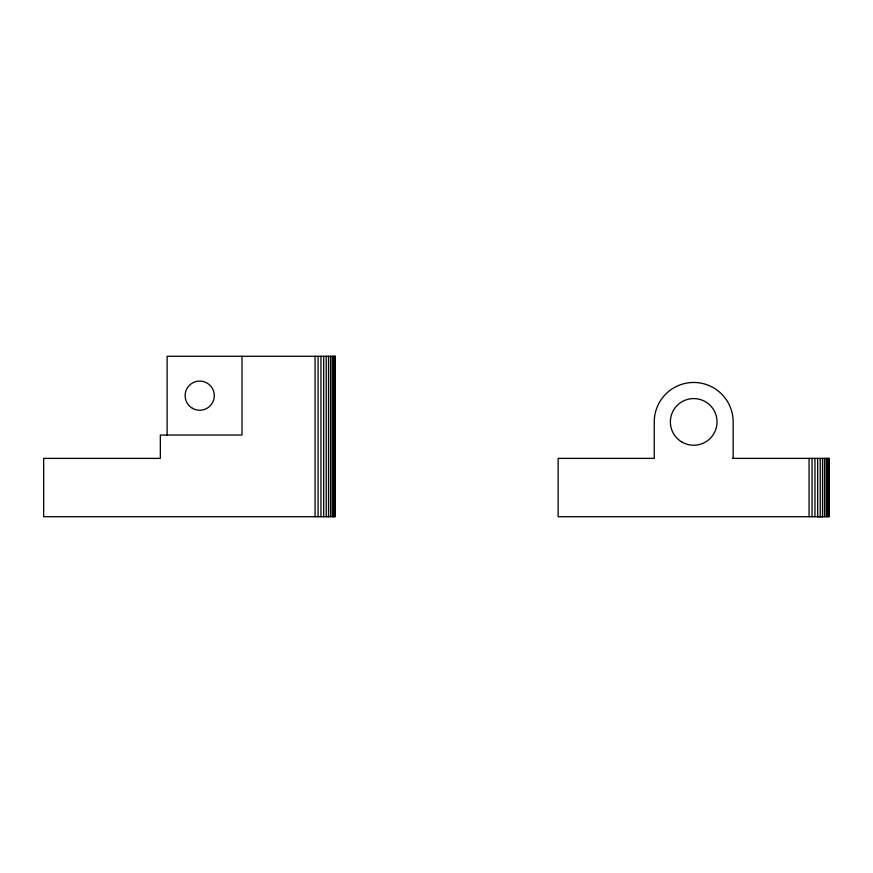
<?xml version="1.0" encoding="UTF-8"?>
<svg xmlns="http://www.w3.org/2000/svg" width="873" height="873" viewBox="0 0 873 873"><rect width="100%" height="100%" fill="white"/><g stroke="black" fill="none" stroke-linecap="round" stroke-linejoin="round"><path stroke-width="1.31" d="M822.519 516.63L817.685 516.63M335.363 356.282L167.114 356.282L167.114 435.038M732.425 458.38L829.35 458.38M829.154 458.38L829.154 516.718L558.131 516.718L558.131 458.38L654.248 458.38L654.248 421.91A39.46 39.46 0 0 1 693.708 382.461A39.46 39.46 0 0 1 733.156 421.91L733.156 458.38M828.553 458.38L828.553 516.718M827.571 458.38L827.571 516.718M826.218 458.38L826.218 516.718M824.527 458.38L824.527 516.718M822.519 458.38L822.519 516.718M820.216 458.38L820.216 516.718M817.685 458.38L817.685 516.718M814.946 458.38L814.946 516.718M812.054 458.38L812.054 516.718M809.064 458.38L809.064 516.718M335.167 356.282L335.167 516.718L43.65 516.718L43.65 458.38L160.337 458.38L160.337 435.038L242.017 435.038L242.017 356.282M334.566 356.282L334.566 516.718M333.584 356.282L333.584 516.718M332.242 356.282L332.242 516.718M330.54 356.282L330.54 516.718M328.532 356.282L328.532 516.718M326.229 356.282L326.229 516.718M323.697 356.282L323.697 516.718M320.958 356.282L320.958 516.718M318.067 356.282L318.067 516.718M315.077 356.282L315.077 516.718M682.031 442.12A23.342 23.342 0 0 0 717.039 421.91A23.342 23.342 0 0 0 682.031 401.7A23.342 23.342 0 0 0 682.031 442.12M192.42 408.291A14.59 14.59 0 0 0 214.3 395.665A14.59 14.59 0 0 0 192.42 383.029A14.59 14.59 0 0 0 192.42 408.291"/></g></svg>
